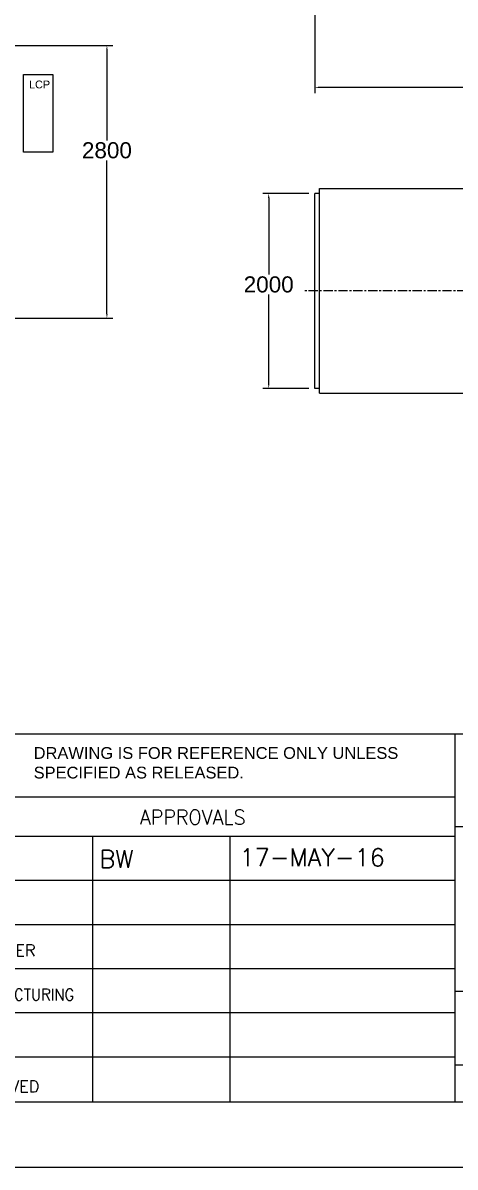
# Model space of a CAD drawing. Header units: millimetres. Extents: x 2 to 805233, y 2 to 613512.
# Drawn here: x 483877 to 596470, y 2 to 298341 of the extents above; entities that cross this region are included whole.
import ezdxf
from ezdxf.enums import TextEntityAlignment as Align

# ---------------------------------------------------------------- set-up
doc = ezdxf.new("R2010")
doc.units = ezdxf.units.MM
doc.header["$LTSCALE"] = 25.4
doc.linetypes.add('CENTER', pattern=[50.8, 31.75, -6.35, 6.35, -6.35])
doc.layers.get('Defpoints').update_dxf_attribs({"lineweight": 5})
for name, color, linetype, lineweight in [('06___ANNOTATIONS', 7, 'Continuous', 5), ('CAXA1', 5, 'CENTER', 5), ('Title Block', 7, 'Continuous', 5)]:
    doc.layers.add(name, color=color, linetype=linetype, lineweight=lineweight)
doc.styles.add('ACANSTS', font='romans.shx', dxfattribs={"height": 25.4})
doc.styles.add('Roman', font='arial.ttf')
doc.styles.get("Standard").update_dxf_attribs({"font": 'arial.ttf'})
doc.dimstyles.new('ISO-25', dxfattribs={"dimscale": 30, "dimtxt": 38.1, "dimasz": 38.1, "dimexe": 50.8, "dimexo": 50.8, "dimgap": 15.875, "dimtad": 1, "dimtih": 1, "dimtoh": 1, "dimdec": 1, "dimlfac": 0.03937, "dimdsep": 46, "dimtxsty": 'Standard', "dimcen": 63.5, "dimclrd": 7, "dimclre": 7, "dimclrt": 7, "dimadec": 0, "dimazin": 0, "dimtfac": 1, "dimtdec": 1, "dimtmove": 0, "dimatfit": 3, "dimfxl": 25.4, "dimlwd": 5, "dimlwe": 5, "dimarcsym": 0})

# ---------------------------------------------------------------- blocks, each defined once
blk = doc.blocks.new('*D25')
at = {"color": 7, "linetype": 'Continuous', "lineweight": 5, "transparency": 16777216}
for p, q in [((474246, 292451), (507288, 292451)), ((505764, 291308), (505764, 267714)), ((505764, 222474), (505764, 262482)), ((474246, 221331), (507288, 221331))]:
    blk.add_line(p, q, dxfattribs=at)
at = {"color": 7, "transparency": 16777216}
for points in [[(505573, 291308), (505954, 291308), (505764, 292451)], [(505573, 222474), (505954, 222474), (505764, 221331)]]:
    blk.add_solid(points, dxfattribs=at)
at = {"layer": 'Defpoints', "color": 0, "transparency": 16777216}
for p in [(472722, 292451), (472722, 221331), (505764, 221331)]:
    blk.add_point(p, dxfattribs=at)
at = {"color": 7, "lineweight": 5, "transparency": 16777216, "insert": (505764, 265098), "char_height": 4191, "attachment_point": 5, "style": 'Roman'}
blk.add_mtext('2800', dxfattribs=at)
blk = doc.blocks.new('*D19')
at = {"color": 7, "linetype": 'Continuous', "lineweight": 5, "transparency": 16777216}
for p, q in [((732305, 317253), (732305, 280005)), ((559890, 311210), (559890, 280005)), ((731162, 281529), (561033, 281529))]:
    blk.add_line(p, q, dxfattribs=at)
at = {"color": 7, "transparency": 16777216}
for points in [[(561033, 281719), (561033, 281338), (559890, 281529)], [(731162, 281719), (731162, 281338), (732305, 281529)]]:
    blk.add_solid(points, dxfattribs=at)
at = {"layer": 'Defpoints', "color": 0, "transparency": 16777216}
for p in [(732305, 318777), (559890, 312734), (559890, 281529)]:
    blk.add_point(p, dxfattribs=at)
at = {"color": 7, "lineweight": 5, "transparency": 16777216, "insert": (660986, 284101), "char_height": 4191, "attachment_point": 5, "style": 'Roman'}
blk.add_mtext('B', dxfattribs=at)
blk = doc.blocks.new('*D9')
at = {"color": 7, "linetype": 'Continuous', "lineweight": 5, "transparency": 16777216}
for p, q in [((558366, 253847), (546389, 253847)), ((547913, 252704), (547913, 232743)), ((547913, 204190), (547913, 227510)), ((558366, 203047), (546389, 203047))]:
    blk.add_line(p, q, dxfattribs=at)
at = {"color": 7, "transparency": 16777216}
for points in [[(547722, 252704), (548103, 252704), (547913, 253847)], [(547722, 204190), (548103, 204190), (547913, 203047)]]:
    blk.add_solid(points, dxfattribs=at)
at = {"layer": 'Defpoints', "color": 0, "transparency": 16777216}
for p in [(559890, 253847), (547913, 203047), (559890, 203047)]:
    blk.add_point(p, dxfattribs=at)
at = {"color": 7, "lineweight": 5, "transparency": 16777216, "insert": (547913, 230126), "char_height": 4191, "attachment_point": 5, "style": 'Roman'}
blk.add_mtext('2000', dxfattribs=at)
blk = doc.blocks.new('LONE STAR BLOWER TITLE BLOCK (SIZE A)')
at = {"layer": 'Title Block', "lineweight": 15}
for p, q in [((587.38, 84.14), (205.4, 84.14)), ((587.38, 84.14), (230.97, 84.14)), ((444.5, 12.7), (444.5, 84.14)), ((444.5, 71.86), (345.89, 71.86)), ((587.38, 66.14), (444.5, 66.14)), ((444.5, 64.24), (289.78, 64.24)), ((374.2, 12.81), (374.2, 64.24)), ((400.8, 12.81), (400.8, 64.24)), ((444.5, 55.67), (205.4, 55.67)), ((444.5, 47.1), (205.4, 47.1)), ((444.5, 38.52), (345.89, 38.52)), ((587.38, 34.13), (444.5, 34.13)), ((444.5, 29.95), (345.89, 29.95)), ((444.5, 21.38), (345.89, 21.38)), ((587.38, 19.84), (444.5, 19.84)), ((12.7, 12.7), (587.38, 12.7)), ((381.63, 12.7), (587.38, 12.7)), ((0, 0), (600.08, 0))]:
    blk.add_line(p, q, dxfattribs=at)
at = {"layer": 'Title Block', "lineweight": 15, "style": 'ACANSTS', "width": 0.951562}
blk.add_text('APPROVALS', height=2.857, dxfattribs=at).set_placement((383.31, 66.57))
at = {"layer": 'Title Block', "lineweight": 15, "style": 'ACANSTS'}
for s, p in [('ENGINEER', (348.26, 42.11)), ('APPROVED', (348.01, 15.69))]:
    blk.add_text(s, height=2.286, dxfattribs=at).set_placement(p, align=Align.MIDDLE_LEFT)
at = {"layer": 'Title Block', "lineweight": 15, "style": 'ACANSTS', "width": 0.90932}
blk.add_text('MANUFACTURING', height=2.286, dxfattribs=at).set_placement((348.01, 33.52), align=Align.MIDDLE_LEFT)
at = {"layer": 'Title Block', "lineweight": 15, "insert": (362.68, 81.61), "char_height": 2.286, "attachment_point": 1, "style": 'Roman'}
blk.add_mtext_dynamic_manual_height_columns('DRAWING IS FOR REFERENCE ONLY UNLESS SPECIFIED AS RELEASED.', width=71.6532, gutter_width=31.75, heights=[0], dxfattribs=at)
at = {"layer": 'Title Block', "lineweight": 15, "style": 'ACANSTS'}
for tag, p, height in [('DRAWN_BY', (375.45, 58.16), 3.43), ('DRAWN_DATE', (402.66, 58.47), 3.43), ('DRAWING_SUBTITLE', (450.18, 50.21), 5.14), ('CHECKED_BY', (376.02, 49.37), 3.43), ('CHECK_DATE', (402.18, 49.5), 3.43), ('DRAWING_SUBTITLE', (450.12, 39.35), 5.14), ('ENGINEER', (375.87, 40.95), 3.43), ('ENG_DATE', (401.95, 40.92), 3.43), ('MANUFACTURING', (375.76, 32.38), 3.43), ('MFG_DATE', (401.98, 32.46), 3.43), ('CONTROL', (375.76, 23.81), 3.43), ('CONTROL_DATE', (401.98, 23.88), 3.43), ('CAGE_CODE', (455.36, 23.27), 3.43), ('MODEL_FILE_NAME', (230.14, 15.52), 3.43), ('APPROVED_BY', (375.47, 14.54), 3.43), ('APPROVAL_DATE', (401.77, 14.47), 3.43)]:
    blk.add_attdef(tag, p, '', height=height, dxfattribs=at)
at = {"layer": 'Title Block', "lineweight": 15, "style": 'Roman', "flags": 8}
for tag, height, p in [('DWG_NUMBER', 7.14, (484.29, 29.15)), ('SCALE', 3.43, (459.83, 17.88)), ('SHEETNUMBER', 3.43, (539.89, 17.88)), ('TOTA_SHEETS', 3.43, (556.11, 17.82))]:
    blk.add_attdef(tag, text='', height=height, dxfattribs=at).set_placement(p, align=Align.TOP_LEFT)
at = {"layer": 'Title Block', "lineweight": 15, "style": 'ACANSTS'}
blk.add_attdef('REVISION', text='', height=3.43, dxfattribs=at).set_placement((580.38, 22.69), align=Align.CENTER)

msp = doc.modelspace()

# ---------------------------------------------------------------- linework, layer by layer
at = {"color": 7, "lineweight": 5}
for p, q in [((559889.95, 203046.61), (559889.95, 253846.61)), ((561159.95, 253846.61), (559889.95, 253846.61)), ((561159.95, 201776.61), (561159.95, 255116.61)), ((561159.95, 255116.61), (599259.95, 255116.61)), ((561159.95, 203046.61), (559889.95, 203046.61)), ((561159.95, 201776.61), (599259.95, 201776.61))]:
    msp.add_line(p, q, dxfattribs=at)
msp.add_lwpolyline([(491642.71, 264600.98), (484022.71, 264600.98), (484022.71, 284920.98), (491642.71, 284920.98)], close=True, dxfattribs=at)
at = {"layer": 'CAXA1', "linetype": 'CENTER', "lineweight": 5, "ltscale": 3}
msp.add_line((734929.83, 228446.61), (557297.72, 228446.61), dxfattribs=at)

# ---------------------------------------------------------------- block references
ref = msp.add_blockref('LONE STAR BLOWER TITLE BLOCK (SIZE A)', (1.55, 1.75), dxfattribs=dict(xscale=1341.885352952126, yscale=1341.885352952126, zscale=1341.885352952126))
ref.add_attrib('DRAWN_BY', 'BW', (503818.9, 78040.01), dxfattribs={"layer": 'Title Block', "lineweight": 15, "height": 4601.325, "style": 'ACANSTS'})
ref.add_attrib('DRAWN_DATE', '17-MAY-16', (540321.37, 78464.65), dxfattribs={"layer": 'Title Block', "lineweight": 15, "height": 4601.325, "style": 'ACANSTS'})

# ---------------------------------------------------------------- texts
at = {"layer": '06___ANNOTATIONS', "color": 7, "linetype": 'Continuous', "lineweight": 5, "insert": (485453.14, 282269.73), "char_height": 2031.996, "width": 109153.0252, "attachment_point": 4, "style": 'Roman'}
msp.add_mtext('LCP', dxfattribs=at)

# ---------------------------------------------------------------- dimensions: what is measured, and where the dimension line sits
at = {"color": 7, "lineweight": 5}
dim = msp.add_linear_dim(base=(559890.2, 281528.94), p1=(732305.39, 318776.99), p2=(559890.2, 312733.62), angle=180, text='B', dimstyle='ISO-25', override={"dimscale": 30, "dimtxt": 139.7, "dimpost": '\\X', "dimtxsty": 'Roman', "dimtmove": 1}, dxfattribs=at)
dim.commit()
dim.dimension.update_dxf_attribs({"geometry": '*D19', "text_midpoint": (660986.02, 281528.94), "dimtype": 160})
for base, p1, p2, picture, middle in [((505763.94, 221331.14), (472722.12, 292451.14), (472722.12, 221331.14), '*D25', (505763.94, 265098.05)), ((547912.81, 203046.61), (559889.95, 253846.61), (559889.95, 203046.61), '*D9', (547912.81, 230126.45))]:
    dim = msp.add_linear_dim(base=base, p1=p1, p2=p2, angle=270, dimstyle='ISO-25', override={"dimscale": 30, "dimtxt": 139.7, "dimpost": '\\X', "dimtxsty": 'Roman', "dimtmove": 1}, dxfattribs=at)
    dim.commit()
    dim.dimension.update_dxf_attribs({"geometry": picture, "text_midpoint": middle, "dimtype": 160})

doc.saveas('drawing.dxf')
